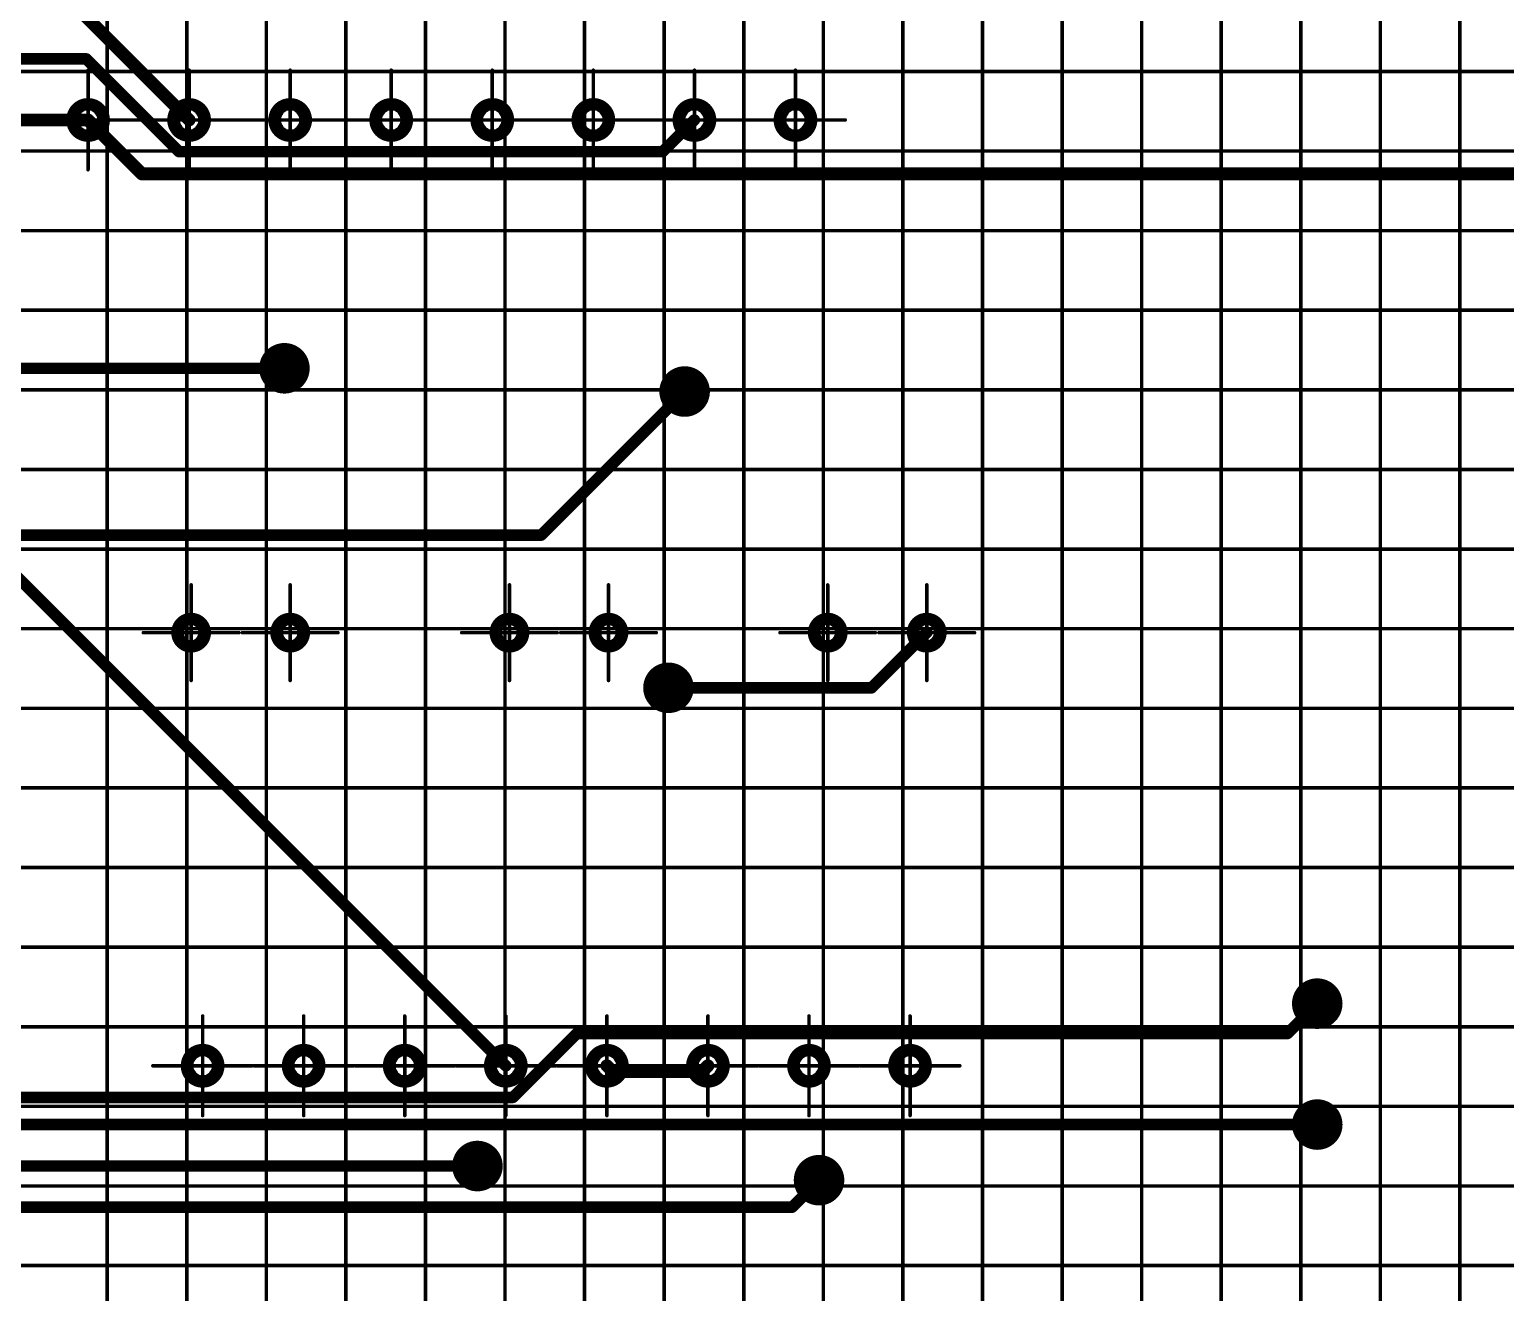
# Model space of a CAD drawing. Header units: millimetres. Extents: x 95 to 923, y 69 to 658.
# Drawn here: x 683.2 to 757.4, y 494.7 to 558.1 of the extents above; entities that cross this region are included whole.
import ezdxf

# ---------------------------------------------------------------- set-up
doc = ezdxf.new("R2010")
doc.units = ezdxf.units.MM
for name, color, linetype in [('Mechanical11', 56, 'Continuous'), ('Mechanical12', 56, 'Continuous'), ('Mechanical7', 56, 'Continuous'), ('Mechanical9', 56, 'Continuous')]:
    doc.layers.add(name, color=color, linetype=linetype)

msp = doc.modelspace()

# ---------------------------------------------------------------- linework, layer by layer
at = {"layer": 'Mechanical11', "color": 7}
for p, q in [((685.711, 553.777), (685.672, 553.582)), ((685.672, 553.582), (686.182, 553.582)), ((685.821, 553.942), (685.711, 553.777)), ((685.987, 554.053), (685.821, 553.942)), ((686.182, 554.092), (685.987, 554.053)), ((686.182, 553.582), (686.182, 554.092)), ((686.377, 554.053), (686.182, 554.092)), ((686.182, 554.092), (686.182, 553.582)), ((686.182, 553.582), (686.692, 553.582)), ((686.542, 553.942), (686.377, 554.053)), ((686.653, 553.777), (686.542, 553.942)), ((686.692, 553.582), (686.653, 553.777)), ((690.791, 553.777), (690.752, 553.582)), ((690.752, 553.582), (691.262, 553.582)), ((690.901, 553.942), (690.791, 553.777)), ((691.067, 554.053), (690.901, 553.942)), ((691.262, 554.092), (691.067, 554.053)), ((691.262, 553.582), (691.262, 554.092)), ((691.457, 554.053), (691.262, 554.092)), ((691.262, 554.092), (691.262, 553.582)), ((691.262, 553.582), (691.772, 553.582)), ((691.622, 553.942), (691.457, 554.053)), ((691.733, 553.777), (691.622, 553.942)), ((691.772, 553.582), (691.733, 553.777)), ((695.871, 553.777), (695.832, 553.582)), ((695.832, 553.582), (696.342, 553.582)), ((695.981, 553.942), (695.871, 553.777)), ((696.147, 554.053), (695.981, 553.942)), ((696.342, 554.092), (696.147, 554.053)), ((696.342, 553.582), (696.342, 554.092)), ((696.537, 554.053), (696.342, 554.092)), ((696.342, 554.092), (696.342, 553.582)), ((696.342, 553.582), (696.852, 553.582)), ((696.702, 553.942), (696.537, 554.053)), ((696.813, 553.777), (696.702, 553.942)), ((696.852, 553.582), (696.813, 553.777)), ((700.951, 553.777), (700.912, 553.582)), ((700.912, 553.582), (701.422, 553.582)), ((701.061, 553.942), (700.951, 553.777)), ((701.227, 554.053), (701.061, 553.942)), ((701.422, 554.092), (701.227, 554.053)), ((701.422, 553.582), (701.422, 554.092)), ((701.617, 554.053), (701.422, 554.092)), ((701.422, 554.092), (701.422, 553.582)), ((701.422, 553.582), (701.932, 553.582)), ((701.782, 553.942), (701.617, 554.053)), ((701.893, 553.777), (701.782, 553.942)), ((701.932, 553.582), (701.893, 553.777)), ((706.031, 553.777), (705.992, 553.582)), ((705.992, 553.582), (706.502, 553.582)), ((706.141, 553.942), (706.031, 553.777)), ((706.307, 554.053), (706.141, 553.942)), ((706.502, 554.092), (706.307, 554.053)), ((706.502, 553.582), (706.502, 554.092)), ((706.697, 554.053), (706.502, 554.092)), ((706.502, 554.092), (706.502, 553.582)), ((706.502, 553.582), (707.012, 553.582)), ((706.862, 553.942), (706.697, 554.053)), ((706.973, 553.777), (706.862, 553.942)), ((707.012, 553.582), (706.973, 553.777)), ((711.111, 553.777), (711.072, 553.582)), ((711.072, 553.582), (711.582, 553.582)), ((711.221, 553.942), (711.111, 553.777)), ((711.387, 554.053), (711.221, 553.942)), ((711.582, 554.092), (711.387, 554.053)), ((711.582, 553.582), (711.582, 554.092)), ((711.777, 554.053), (711.582, 554.092)), ((711.582, 554.092), (711.582, 553.582)), ((711.582, 553.582), (712.092, 553.582)), ((711.942, 553.942), (711.777, 554.053)), ((712.053, 553.777), (711.942, 553.942)), ((712.092, 553.582), (712.053, 553.777)), ((716.191, 553.777), (716.152, 553.582)), ((716.152, 553.582), (716.662, 553.582)), ((716.301, 553.942), (716.191, 553.777)), ((716.467, 554.053), (716.301, 553.942)), ((716.662, 554.092), (716.467, 554.053)), ((716.662, 553.582), (716.662, 554.092)), ((716.857, 554.053), (716.662, 554.092)), ((716.662, 554.092), (716.662, 553.582)), ((716.662, 553.582), (717.172, 553.582)), ((717.022, 553.942), (716.857, 554.053)), ((717.133, 553.777), (717.022, 553.942)), ((717.172, 553.582), (717.133, 553.777)), ((721.271, 553.777), (721.232, 553.582)), ((721.232, 553.582), (721.742, 553.582)), ((721.381, 553.942), (721.271, 553.777)), ((721.547, 554.053), (721.381, 553.942)), ((721.742, 554.092), (721.547, 554.053)), ((721.742, 553.582), (721.742, 554.092)), ((721.937, 554.053), (721.742, 554.092)), ((721.742, 554.092), (721.742, 553.582)), ((721.742, 553.582), (722.252, 553.582)), ((722.102, 553.942), (721.937, 554.053)), ((722.213, 553.777), (722.102, 553.942)), ((722.252, 553.582), (722.213, 553.777)), ((690.987, 527.978), (690.956, 527.822)), ((690.956, 527.822), (691.364, 527.822)), ((691.075, 528.11), (690.987, 527.978)), ((691.207, 528.199), (691.075, 528.11)), ((691.364, 528.23), (691.207, 528.199)), ((691.364, 527.822), (691.364, 528.23)), ((691.52, 528.199), (691.364, 528.23)), ((691.364, 528.23), (691.364, 527.822)), ((691.364, 527.822), (691.364, 527.414)), ((691.771, 527.822), (691.364, 527.822)), ((691.364, 527.822), (691.771, 527.822)), ((691.652, 528.11), (691.52, 528.199)), ((691.52, 527.445), (691.652, 527.533)), ((691.74, 527.978), (691.652, 528.11)), ((691.652, 527.533), (691.74, 527.666)), ((691.771, 527.822), (691.74, 527.978)), ((691.74, 527.666), (691.771, 527.822)), ((695.965, 527.978), (695.934, 527.822)), ((695.934, 527.822), (696.342, 527.822)), ((696.054, 528.11), (695.965, 527.978)), ((696.186, 528.199), (696.054, 528.11)), ((696.342, 528.23), (696.186, 528.199)), ((696.342, 527.822), (696.342, 528.23)), ((696.498, 528.199), (696.342, 528.23)), ((696.342, 528.23), (696.342, 527.822)), ((696.342, 527.822), (696.342, 527.414)), ((696.75, 527.822), (696.342, 527.822)), ((696.342, 527.822), (696.75, 527.822)), ((696.63, 528.11), (696.498, 528.199)), ((696.498, 527.445), (696.63, 527.533)), ((696.719, 527.978), (696.63, 528.11)), ((696.63, 527.533), (696.719, 527.666)), ((696.75, 527.822), (696.719, 527.978)), ((696.719, 527.666), (696.75, 527.822)), ((706.987, 527.978), (706.956, 527.822)), ((706.956, 527.822), (707.364, 527.822)), ((707.075, 528.11), (706.987, 527.978)), ((707.207, 528.199), (707.075, 528.11)), ((707.364, 528.23), (707.207, 528.199)), ((707.364, 527.822), (707.364, 528.23)), ((707.52, 528.199), (707.364, 528.23)), ((707.364, 528.23), (707.364, 527.822)), ((707.364, 527.822), (707.364, 527.414)), ((707.771, 527.822), (707.364, 527.822)), ((707.364, 527.822), (707.771, 527.822)), ((707.652, 528.11), (707.52, 528.199)), ((707.52, 527.445), (707.652, 527.533)), ((707.74, 527.978), (707.652, 528.11)), ((707.652, 527.533), (707.74, 527.666)), ((707.771, 527.822), (707.74, 527.978)), ((707.74, 527.666), (707.771, 527.822)), ((711.965, 527.978), (711.934, 527.822)), ((711.934, 527.822), (712.342, 527.822)), ((712.054, 528.11), (711.965, 527.978)), ((712.186, 528.199), (712.054, 528.11)), ((712.342, 528.23), (712.186, 528.199)), ((712.342, 527.822), (712.342, 528.23)), ((712.498, 528.199), (712.342, 528.23)), ((712.342, 528.23), (712.342, 527.822)), ((712.342, 527.822), (712.342, 527.414)), ((712.75, 527.822), (712.342, 527.822)), ((712.342, 527.822), (712.75, 527.822)), ((712.63, 528.11), (712.498, 528.199)), ((712.498, 527.445), (712.63, 527.533)), ((712.719, 527.978), (712.63, 528.11)), ((712.63, 527.533), (712.719, 527.666)), ((712.75, 527.822), (712.719, 527.978)), ((712.719, 527.666), (712.75, 527.822)), ((722.987, 527.978), (722.956, 527.822)), ((722.956, 527.822), (723.363, 527.822)), ((723.075, 528.11), (722.987, 527.978)), ((723.207, 528.199), (723.075, 528.11)), ((723.363, 528.23), (723.207, 528.199)), ((723.363, 527.822), (723.363, 528.23)), ((723.52, 528.199), (723.363, 528.23)), ((723.363, 528.23), (723.363, 527.822)), ((723.363, 527.822), (723.363, 527.414)), ((723.771, 527.822), (723.363, 527.822)), ((723.363, 527.822), (723.771, 527.822)), ((723.652, 528.11), (723.52, 528.199)), ((723.52, 527.445), (723.652, 527.533)), ((723.74, 527.978), (723.652, 528.11)), ((723.652, 527.533), (723.74, 527.666)), ((723.771, 527.822), (723.74, 527.978)), ((723.74, 527.666), (723.771, 527.822)), ((727.965, 527.978), (727.934, 527.822)), ((727.934, 527.822), (728.342, 527.822)), ((728.054, 528.11), (727.965, 527.978)), ((728.186, 528.199), (728.054, 528.11)), ((728.342, 528.23), (728.186, 528.199)), ((728.342, 527.822), (728.342, 528.23)), ((728.498, 528.199), (728.342, 528.23)), ((728.342, 528.23), (728.342, 527.822)), ((728.342, 527.822), (728.342, 527.414)), ((728.75, 527.822), (728.342, 527.822)), ((728.342, 527.822), (728.75, 527.822)), ((728.63, 528.11), (728.498, 528.199)), ((728.498, 527.445), (728.63, 527.533)), ((728.719, 527.978), (728.63, 528.11)), ((728.63, 527.533), (728.719, 527.666)), ((728.75, 527.822), (728.719, 527.978)), ((728.719, 527.666), (728.75, 527.822)), ((691.364, 527.414), (691.52, 527.445)), ((696.342, 527.414), (696.498, 527.445)), ((707.364, 527.414), (707.52, 527.445)), ((712.342, 527.414), (712.498, 527.445)), ((723.363, 527.414), (723.52, 527.445)), ((728.342, 527.414), (728.498, 527.445)), ((691.471, 506.257), (691.432, 506.062)), ((691.432, 506.062), (691.942, 506.062)), ((691.581, 506.422), (691.471, 506.257)), ((691.747, 506.533), (691.581, 506.422)), ((691.942, 506.572), (691.747, 506.533)), ((691.942, 506.062), (691.942, 506.572)), ((692.137, 506.533), (691.942, 506.572)), ((691.942, 506.572), (691.942, 506.062)), ((691.942, 506.062), (692.452, 506.062)), ((692.302, 506.422), (692.137, 506.533)), ((692.413, 506.257), (692.302, 506.422)), ((692.452, 506.062), (692.413, 506.257)), ((696.551, 506.257), (696.512, 506.062)), ((696.512, 506.062), (697.022, 506.062)), ((696.661, 506.422), (696.551, 506.257)), ((696.827, 506.533), (696.661, 506.422)), ((697.022, 506.572), (696.827, 506.533)), ((697.022, 506.062), (697.022, 506.572)), ((697.217, 506.533), (697.022, 506.572)), ((697.022, 506.572), (697.022, 506.062)), ((697.022, 506.062), (697.532, 506.062)), ((697.382, 506.422), (697.217, 506.533)), ((697.493, 506.257), (697.382, 506.422)), ((697.532, 506.062), (697.493, 506.257)), ((701.631, 506.257), (701.592, 506.062)), ((701.592, 506.062), (702.102, 506.062)), ((701.741, 506.422), (701.631, 506.257)), ((701.907, 506.533), (701.741, 506.422)), ((702.102, 506.572), (701.907, 506.533)), ((702.102, 506.062), (702.102, 506.572)), ((702.297, 506.533), (702.102, 506.572)), ((702.102, 506.572), (702.102, 506.062)), ((702.102, 506.062), (702.612, 506.062)), ((702.462, 506.422), (702.297, 506.533)), ((702.573, 506.257), (702.462, 506.422)), ((702.612, 506.062), (702.573, 506.257)), ((706.711, 506.257), (706.672, 506.062)), ((706.672, 506.062), (707.182, 506.062)), ((706.821, 506.422), (706.711, 506.257)), ((706.987, 506.533), (706.821, 506.422)), ((707.182, 506.572), (706.987, 506.533)), ((707.182, 506.062), (707.182, 506.572)), ((707.377, 506.533), (707.182, 506.572)), ((707.182, 506.572), (707.182, 506.062)), ((707.182, 506.062), (707.692, 506.062)), ((707.542, 506.422), (707.377, 506.533)), ((707.653, 506.257), (707.542, 506.422)), ((707.692, 506.062), (707.653, 506.257)), ((711.791, 506.257), (711.752, 506.062)), ((711.752, 506.062), (712.262, 506.062)), ((711.901, 506.422), (711.791, 506.257)), ((712.067, 506.533), (711.901, 506.422)), ((712.262, 506.572), (712.067, 506.533)), ((712.262, 506.062), (712.262, 506.572)), ((712.457, 506.533), (712.262, 506.572)), ((712.262, 506.572), (712.262, 506.062)), ((712.262, 506.062), (712.772, 506.062)), ((712.622, 506.422), (712.457, 506.533)), ((712.733, 506.257), (712.622, 506.422)), ((712.772, 506.062), (712.733, 506.257)), ((716.871, 506.257), (716.832, 506.062)), ((716.832, 506.062), (717.342, 506.062)), ((716.981, 506.422), (716.871, 506.257)), ((717.147, 506.533), (716.981, 506.422)), ((717.342, 506.572), (717.147, 506.533)), ((717.342, 506.062), (717.342, 506.572)), ((717.537, 506.533), (717.342, 506.572)), ((717.342, 506.572), (717.342, 506.062)), ((717.342, 506.062), (717.852, 506.062)), ((717.702, 506.422), (717.537, 506.533)), ((717.813, 506.257), (717.702, 506.422)), ((717.852, 506.062), (717.813, 506.257)), ((721.951, 506.257), (721.912, 506.062)), ((721.912, 506.062), (722.422, 506.062)), ((722.061, 506.422), (721.951, 506.257)), ((722.227, 506.533), (722.061, 506.422)), ((722.422, 506.572), (722.227, 506.533)), ((722.422, 506.062), (722.422, 506.572)), ((722.617, 506.533), (722.422, 506.572)), ((722.422, 506.572), (722.422, 506.062)), ((722.422, 506.062), (722.932, 506.062)), ((722.782, 506.422), (722.617, 506.533)), ((722.893, 506.257), (722.782, 506.422)), ((722.932, 506.062), (722.893, 506.257)), ((727.031, 506.257), (726.992, 506.062)), ((726.992, 506.062), (727.502, 506.062)), ((727.141, 506.422), (727.031, 506.257)), ((727.307, 506.533), (727.141, 506.422)), ((727.502, 506.572), (727.307, 506.533)), ((727.502, 506.062), (727.502, 506.572)), ((727.697, 506.533), (727.502, 506.572)), ((727.502, 506.572), (727.502, 506.062)), ((727.502, 506.062), (728.012, 506.062)), ((727.862, 506.422), (727.697, 506.533)), ((727.973, 506.257), (727.862, 506.422)), ((728.012, 506.062), (727.973, 506.257))]:
    msp.add_line(p, q, dxfattribs=at)
for points, const_width in [([(696.409, 541.105, 1), (695.698, 541.105, 1)], 0.711), ([(695.52, 541.105, 1), (695.875, 541.105, 1)], 0.356), ([(696.231, 541.105, 1), (696.587, 541.105, 1)], 0.356), ([(716.526, 539.937, 1), (715.814, 539.937, 1)], 0.711), ([(715.637, 539.937, 1), (715.992, 539.937, 1)], 0.356), ([(716.348, 539.937, 1), (716.703, 539.937, 1)], 0.356), ([(715.713, 525.052, 1), (715.002, 525.052, 1)], 0.711), ([(714.824, 525.052, 1), (715.179, 525.052, 1)], 0.356), ([(715.535, 525.052, 1), (715.891, 525.052, 1)], 0.356), ([(748.326, 509.183, 1), (747.615, 509.183, 1)], 0.711), ([(747.437, 509.183, 1), (747.793, 509.183, 1)], 0.356), ([(748.149, 509.183, 1), (748.504, 509.183, 1)], 0.356), ([(748.326, 503.107, 1), (747.615, 503.107, 1)], 0.711), ([(747.437, 503.107, 1), (747.793, 503.107, 1)], 0.356), ([(748.149, 503.107, 1), (748.504, 503.107, 1)], 0.356), ([(706.112, 501.024, 1), (705.4, 501.024, 1)], 0.711), ([(705.223, 501.024, 1), (705.578, 501.024, 1)], 0.356), ([(705.934, 501.024, 1), (706.289, 501.024, 1)], 0.356), ([(723.282, 500.313, 1), (722.571, 500.313, 1)], 0.711), ([(722.393, 500.313, 1), (722.749, 500.313, 1)], 0.356), ([(723.104, 500.313, 1), (723.46, 500.313, 1)], 0.356)]:
    msp.add_lwpolyline(points, format="xyb", close=True, dxfattribs=dict(at, const_width=const_width))
at = {"layer": 'Mechanical12', "color": 7}
for p, q in [((686.182, 553.582), (685.672, 553.582)), ((685.672, 553.582), (685.711, 553.387)), ((686.692, 553.582), (686.182, 553.582)), ((686.182, 553.582), (686.182, 553.072)), ((686.182, 553.072), (686.182, 553.582)), ((686.653, 553.387), (686.692, 553.582)), ((691.262, 553.582), (690.752, 553.582)), ((690.752, 553.582), (690.791, 553.387)), ((691.772, 553.582), (691.262, 553.582)), ((691.262, 553.582), (691.262, 553.072)), ((691.262, 553.072), (691.262, 553.582)), ((691.733, 553.387), (691.772, 553.582)), ((696.342, 553.582), (695.832, 553.582)), ((695.832, 553.582), (695.871, 553.387)), ((696.852, 553.582), (696.342, 553.582)), ((696.342, 553.582), (696.342, 553.072)), ((696.342, 553.072), (696.342, 553.582)), ((696.813, 553.387), (696.852, 553.582)), ((701.422, 553.582), (700.912, 553.582)), ((700.912, 553.582), (700.951, 553.387)), ((701.932, 553.582), (701.422, 553.582)), ((701.422, 553.582), (701.422, 553.072)), ((701.422, 553.072), (701.422, 553.582)), ((701.893, 553.387), (701.932, 553.582)), ((706.502, 553.582), (705.992, 553.582)), ((705.992, 553.582), (706.031, 553.387)), ((707.012, 553.582), (706.502, 553.582)), ((706.502, 553.582), (706.502, 553.072)), ((706.502, 553.072), (706.502, 553.582)), ((706.973, 553.387), (707.012, 553.582)), ((711.582, 553.582), (711.072, 553.582)), ((711.072, 553.582), (711.111, 553.387)), ((712.092, 553.582), (711.582, 553.582)), ((711.582, 553.582), (711.582, 553.072)), ((711.582, 553.072), (711.582, 553.582)), ((712.053, 553.387), (712.092, 553.582)), ((716.662, 553.582), (716.152, 553.582)), ((716.152, 553.582), (716.191, 553.387)), ((717.172, 553.582), (716.662, 553.582)), ((716.662, 553.582), (716.662, 553.072)), ((716.662, 553.072), (716.662, 553.582)), ((717.133, 553.387), (717.172, 553.582)), ((721.742, 553.582), (721.232, 553.582)), ((721.232, 553.582), (721.271, 553.387)), ((722.252, 553.582), (721.742, 553.582)), ((721.742, 553.582), (721.742, 553.072)), ((721.742, 553.072), (721.742, 553.582)), ((722.213, 553.387), (722.252, 553.582)), ((685.711, 553.387), (685.821, 553.221)), ((685.821, 553.221), (685.987, 553.111)), ((685.987, 553.111), (686.182, 553.072)), ((686.182, 553.072), (686.377, 553.111)), ((686.377, 553.111), (686.542, 553.221)), ((686.542, 553.221), (686.653, 553.387)), ((690.791, 553.387), (690.901, 553.221)), ((690.901, 553.221), (691.067, 553.111)), ((691.067, 553.111), (691.262, 553.072)), ((691.262, 553.072), (691.457, 553.111)), ((691.457, 553.111), (691.622, 553.221)), ((691.622, 553.221), (691.733, 553.387)), ((695.871, 553.387), (695.981, 553.221)), ((695.981, 553.221), (696.147, 553.111)), ((696.147, 553.111), (696.342, 553.072)), ((696.342, 553.072), (696.537, 553.111)), ((696.537, 553.111), (696.702, 553.221)), ((696.702, 553.221), (696.813, 553.387)), ((700.951, 553.387), (701.061, 553.221)), ((701.061, 553.221), (701.227, 553.111)), ((701.227, 553.111), (701.422, 553.072)), ((701.422, 553.072), (701.617, 553.111)), ((701.617, 553.111), (701.782, 553.221)), ((701.782, 553.221), (701.893, 553.387)), ((706.031, 553.387), (706.141, 553.221)), ((706.141, 553.221), (706.307, 553.111)), ((706.307, 553.111), (706.502, 553.072)), ((706.502, 553.072), (706.697, 553.111)), ((706.697, 553.111), (706.862, 553.221)), ((706.862, 553.221), (706.973, 553.387)), ((711.111, 553.387), (711.221, 553.221)), ((711.221, 553.221), (711.387, 553.111)), ((711.387, 553.111), (711.582, 553.072)), ((711.582, 553.072), (711.777, 553.111)), ((711.777, 553.111), (711.942, 553.221)), ((711.942, 553.221), (712.053, 553.387)), ((716.191, 553.387), (716.301, 553.221)), ((716.301, 553.221), (716.467, 553.111)), ((716.467, 553.111), (716.662, 553.072)), ((716.662, 553.072), (716.857, 553.111)), ((716.857, 553.111), (717.022, 553.221)), ((717.022, 553.221), (717.133, 553.387)), ((721.271, 553.387), (721.381, 553.221)), ((721.381, 553.221), (721.547, 553.111)), ((721.547, 553.111), (721.742, 553.072)), ((721.742, 553.072), (721.937, 553.111)), ((721.937, 553.111), (722.102, 553.221)), ((722.102, 553.221), (722.213, 553.387)), ((691.364, 527.822), (690.956, 527.822)), ((690.956, 527.822), (690.987, 527.666)), ((690.987, 527.666), (691.075, 527.533)), ((691.075, 527.533), (691.207, 527.445)), ((691.364, 527.414), (691.364, 527.822)), ((696.342, 527.822), (695.934, 527.822)), ((695.934, 527.822), (695.965, 527.666)), ((695.965, 527.666), (696.054, 527.533)), ((696.054, 527.533), (696.186, 527.445)), ((696.342, 527.414), (696.342, 527.822)), ((707.364, 527.822), (706.956, 527.822)), ((706.956, 527.822), (706.987, 527.666)), ((706.987, 527.666), (707.075, 527.533)), ((707.075, 527.533), (707.207, 527.445)), ((707.364, 527.414), (707.364, 527.822)), ((712.342, 527.822), (711.934, 527.822)), ((711.934, 527.822), (711.965, 527.666)), ((711.965, 527.666), (712.054, 527.533)), ((712.054, 527.533), (712.186, 527.445)), ((712.342, 527.414), (712.342, 527.822)), ((723.363, 527.822), (722.956, 527.822)), ((722.956, 527.822), (722.987, 527.666)), ((722.987, 527.666), (723.075, 527.533)), ((723.075, 527.533), (723.207, 527.445)), ((723.363, 527.414), (723.363, 527.822)), ((728.342, 527.822), (727.934, 527.822)), ((727.934, 527.822), (727.965, 527.666)), ((727.965, 527.666), (728.054, 527.533)), ((728.054, 527.533), (728.186, 527.445)), ((728.342, 527.414), (728.342, 527.822)), ((691.207, 527.445), (691.364, 527.414)), ((696.186, 527.445), (696.342, 527.414)), ((707.207, 527.445), (707.364, 527.414)), ((712.186, 527.445), (712.342, 527.414)), ((723.207, 527.445), (723.363, 527.414)), ((728.186, 527.445), (728.342, 527.414)), ((691.942, 506.062), (691.432, 506.062)), ((691.432, 506.062), (691.471, 505.867)), ((692.452, 506.062), (691.942, 506.062)), ((691.942, 506.062), (691.942, 505.552)), ((691.942, 505.552), (691.942, 506.062)), ((692.413, 505.867), (692.452, 506.062)), ((697.022, 506.062), (696.512, 506.062)), ((696.512, 506.062), (696.551, 505.867)), ((697.532, 506.062), (697.022, 506.062)), ((697.022, 506.062), (697.022, 505.552)), ((697.022, 505.552), (697.022, 506.062)), ((697.493, 505.867), (697.532, 506.062)), ((702.102, 506.062), (701.592, 506.062)), ((701.592, 506.062), (701.631, 505.867)), ((702.612, 506.062), (702.102, 506.062)), ((702.102, 506.062), (702.102, 505.552)), ((702.102, 505.552), (702.102, 506.062)), ((702.573, 505.867), (702.612, 506.062)), ((707.182, 506.062), (706.672, 506.062)), ((706.672, 506.062), (706.711, 505.867)), ((707.692, 506.062), (707.182, 506.062)), ((707.182, 506.062), (707.182, 505.552)), ((707.182, 505.552), (707.182, 506.062)), ((707.653, 505.867), (707.692, 506.062)), ((712.262, 506.062), (711.752, 506.062)), ((711.752, 506.062), (711.791, 505.867)), ((712.772, 506.062), (712.262, 506.062)), ((712.262, 506.062), (712.262, 505.552)), ((712.262, 505.552), (712.262, 506.062)), ((712.733, 505.867), (712.772, 506.062)), ((717.342, 506.062), (716.832, 506.062)), ((716.832, 506.062), (716.871, 505.867)), ((717.852, 506.062), (717.342, 506.062)), ((717.342, 506.062), (717.342, 505.552)), ((717.342, 505.552), (717.342, 506.062)), ((717.813, 505.867), (717.852, 506.062)), ((722.422, 506.062), (721.912, 506.062)), ((721.912, 506.062), (721.951, 505.867)), ((722.932, 506.062), (722.422, 506.062)), ((722.422, 506.062), (722.422, 505.552)), ((722.422, 505.552), (722.422, 506.062)), ((722.893, 505.867), (722.932, 506.062)), ((727.502, 506.062), (726.992, 506.062)), ((726.992, 506.062), (727.031, 505.867)), ((728.012, 506.062), (727.502, 506.062)), ((727.502, 506.062), (727.502, 505.552)), ((727.502, 505.552), (727.502, 506.062)), ((727.973, 505.867), (728.012, 506.062)), ((691.471, 505.867), (691.581, 505.701)), ((691.581, 505.701), (691.747, 505.591)), ((691.747, 505.591), (691.942, 505.552)), ((691.942, 505.552), (692.137, 505.591)), ((692.137, 505.591), (692.302, 505.701)), ((692.302, 505.701), (692.413, 505.867)), ((696.551, 505.867), (696.661, 505.701)), ((696.661, 505.701), (696.827, 505.591)), ((696.827, 505.591), (697.022, 505.552)), ((697.022, 505.552), (697.217, 505.591)), ((697.217, 505.591), (697.382, 505.701)), ((697.382, 505.701), (697.493, 505.867)), ((701.631, 505.867), (701.741, 505.701)), ((701.741, 505.701), (701.907, 505.591)), ((701.907, 505.591), (702.102, 505.552)), ((702.102, 505.552), (702.297, 505.591)), ((702.297, 505.591), (702.462, 505.701)), ((702.462, 505.701), (702.573, 505.867)), ((706.711, 505.867), (706.821, 505.701)), ((706.821, 505.701), (706.987, 505.591)), ((706.987, 505.591), (707.182, 505.552)), ((707.182, 505.552), (707.377, 505.591)), ((707.377, 505.591), (707.542, 505.701)), ((707.542, 505.701), (707.653, 505.867)), ((711.791, 505.867), (711.901, 505.701)), ((711.901, 505.701), (712.067, 505.591)), ((712.067, 505.591), (712.262, 505.552)), ((712.262, 505.552), (712.457, 505.591)), ((712.457, 505.591), (712.622, 505.701)), ((712.622, 505.701), (712.733, 505.867)), ((716.871, 505.867), (716.981, 505.701)), ((716.981, 505.701), (717.147, 505.591)), ((717.147, 505.591), (717.342, 505.552)), ((717.342, 505.552), (717.537, 505.591)), ((717.537, 505.591), (717.702, 505.701)), ((717.702, 505.701), (717.813, 505.867)), ((721.951, 505.867), (722.061, 505.701)), ((722.061, 505.701), (722.227, 505.591)), ((722.227, 505.591), (722.422, 505.552)), ((722.422, 505.552), (722.617, 505.591)), ((722.617, 505.591), (722.782, 505.701)), ((722.782, 505.701), (722.893, 505.867)), ((727.031, 505.867), (727.141, 505.701)), ((727.141, 505.701), (727.307, 505.591)), ((727.307, 505.591), (727.502, 505.552)), ((727.502, 505.552), (727.697, 505.591)), ((727.697, 505.591), (727.862, 505.701)), ((727.862, 505.701), (727.973, 505.867))]:
    msp.add_line(p, q, dxfattribs=at)
for points, const_width in [([(683.571, 561.273), (691.262, 553.582)], 0.646), ([(665.472, 556.65), (686.096, 556.65)], 0.58), ([(686.096, 556.65), (690.754, 551.992)], 0.58), ([(673.162, 553.582), (686.182, 553.582)], 0.646), ([(686.182, 553.582), (688.893, 550.871)], 0.646), ([(715.072, 551.992), (716.662, 553.582)], 0.58), ([(690.754, 551.992), (715.072, 551.992)], 0.58), ([(688.893, 550.871), (805.391, 550.871)], 0.646), ([(678.219, 541.105), (696.053, 541.105)], 0.58), ([(708.956, 532.723), (716.17, 539.937)], 0.58), ([(636.465, 532.723), (708.956, 532.723)], 0.58), ([(681.943, 531.301), (707.182, 506.062)], 0.58), ([(725.572, 525.052), (728.342, 527.822)], 0.58), ([(715.357, 525.052), (725.572, 525.052)], 0.58), ([(746.466, 507.679), (747.971, 509.183)], 0.58), ([(707.534, 504.472), (710.741, 507.679)], 0.58), ([(710.741, 507.679), (746.466, 507.679)], 0.58), ([(712.262, 506.062), (712.558, 505.766)], 0.646), ([(712.558, 505.766), (717.046, 505.766)], 0.646), ([(717.046, 505.766), (717.342, 506.062)], 0.646), ([(666.412, 504.472), (707.534, 504.472)], 0.58), ([(662.697, 503.107), (747.971, 503.107)], 0.58), ([(667.402, 501.024), (705.756, 501.024)], 0.58), ([(721.569, 498.956), (722.926, 500.313)], 0.58), ([(668.879, 498.956), (721.569, 498.956)], 0.58)]:
    msp.add_lwpolyline(points, dxfattribs=dict(at, const_width=const_width))
for points, const_width in [([(685.951, 556.65, 1), (686.241, 556.65, 1)], 0.29), ([(685.951, 556.65, 1), (686.241, 556.65, 1)], 0.29), ([(686.982, 553.582, 1), (685.382, 553.582, 1)], 0.6), ([(692.062, 553.582, 1), (690.462, 553.582, 1)], 0.6), ([(697.142, 553.582, 1), (695.542, 553.582, 1)], 0.6), ([(702.222, 553.582, 1), (700.622, 553.582, 1)], 0.6), ([(707.302, 553.582, 1), (705.702, 553.582, 1)], 0.6), ([(712.382, 553.582, 1), (710.782, 553.582, 1)], 0.6), ([(717.462, 553.582, 1), (715.862, 553.582, 1)], 0.6), ([(722.542, 553.582, 1), (720.942, 553.582, 1)], 0.6), ([(685.232, 553.582, 1), (685.532, 553.582, 1)], 0.3), ([(686.02, 553.582, 1), (686.343, 553.582, 1)], 0.323), ([(686.02, 553.582, 1), (686.343, 553.582, 1)], 0.323), ([(686.832, 553.582, 1), (687.132, 553.582, 1)], 0.3), ([(690.312, 553.582, 1), (690.612, 553.582, 1)], 0.3), ([(691.1, 553.582, 1), (691.423, 553.582, 1)], 0.323), ([(691.912, 553.582, 1), (692.212, 553.582, 1)], 0.3), ([(695.392, 553.582, 1), (695.692, 553.582, 1)], 0.3), ([(696.992, 553.582, 1), (697.292, 553.582, 1)], 0.3), ([(700.472, 553.582, 1), (700.772, 553.582, 1)], 0.3), ([(702.072, 553.582, 1), (702.372, 553.582, 1)], 0.3), ([(705.552, 553.582, 1), (705.852, 553.582, 1)], 0.3), ([(707.152, 553.582, 1), (707.452, 553.582, 1)], 0.3), ([(710.632, 553.582, 1), (710.932, 553.582, 1)], 0.3), ([(712.232, 553.582, 1), (712.532, 553.582, 1)], 0.3), ([(715.712, 553.582, 1), (716.012, 553.582, 1)], 0.3), ([(716.517, 553.582, 1), (716.807, 553.582, 1)], 0.29), ([(717.312, 553.582, 1), (717.612, 553.582, 1)], 0.3), ([(720.792, 553.582, 1), (721.092, 553.582, 1)], 0.3), ([(722.392, 553.582, 1), (722.692, 553.582, 1)], 0.3), ([(690.609, 551.992, 1), (690.899, 551.992, 1)], 0.29), ([(690.609, 551.992, 1), (690.899, 551.992, 1)], 0.29), ([(714.927, 551.992, 1), (715.217, 551.992, 1)], 0.29), ([(714.927, 551.992, 1), (715.217, 551.992, 1)], 0.29), ([(688.732, 550.871, 1), (689.055, 550.871, 1)], 0.323), ([(688.732, 550.871, 1), (689.055, 550.871, 1)], 0.323), ([(697.044, 541.105, 1), (695.063, 541.105, 1)], 0.559), ([(694.923, 541.105, 1), (695.202, 541.105, 1)], 0.279), ([(695.908, 541.105, 1), (696.198, 541.105, 1)], 0.29), ([(696.904, 541.105, 1), (697.183, 541.105, 1)], 0.279), ([(717.161, 539.937, 1), (715.179, 539.937, 1)], 0.559), ([(715.04, 539.937, 1), (715.319, 539.937, 1)], 0.279), ([(716.025, 539.937, 1), (716.315, 539.937, 1)], 0.29), ([(717.021, 539.937, 1), (717.3, 539.937, 1)], 0.279), ([(708.811, 532.723, 1), (709.101, 532.723, 1)], 0.29), ([(708.811, 532.723, 1), (709.101, 532.723, 1)], 0.29), ([(692.064, 527.822, 1), (690.664, 527.822, 1)], 0.6), ([(697.042, 527.822, 1), (695.642, 527.822, 1)], 0.6), ([(708.064, 527.822, 1), (706.664, 527.822, 1)], 0.6), ([(713.042, 527.822, 1), (711.642, 527.822, 1)], 0.6), ([(724.063, 527.822, 1), (722.663, 527.822, 1)], 0.6), ([(729.042, 527.822, 1), (727.642, 527.822, 1)], 0.6), ([(690.514, 527.822, 1), (690.814, 527.822, 1)], 0.3), ([(691.914, 527.822, 1), (692.214, 527.822, 1)], 0.3), ([(695.492, 527.822, 1), (695.792, 527.822, 1)], 0.3), ([(696.892, 527.822, 1), (697.192, 527.822, 1)], 0.3), ([(706.514, 527.822, 1), (706.814, 527.822, 1)], 0.3), ([(707.914, 527.822, 1), (708.214, 527.822, 1)], 0.3), ([(711.492, 527.822, 1), (711.792, 527.822, 1)], 0.3), ([(712.892, 527.822, 1), (713.192, 527.822, 1)], 0.3), ([(722.513, 527.822, 1), (722.813, 527.822, 1)], 0.3), ([(723.913, 527.822, 1), (724.213, 527.822, 1)], 0.3), ([(727.492, 527.822, 1), (727.792, 527.822, 1)], 0.3), ([(728.197, 527.822, 1), (728.487, 527.822, 1)], 0.29), ([(728.892, 527.822, 1), (729.192, 527.822, 1)], 0.3), ([(716.348, 525.052, 1), (714.367, 525.052, 1)], 0.559), ([(714.227, 525.052, 1), (714.506, 525.052, 1)], 0.279), ([(715.212, 525.052, 1), (715.502, 525.052, 1)], 0.29), ([(716.208, 525.052, 1), (716.487, 525.052, 1)], 0.279), ([(725.427, 525.052, 1), (725.717, 525.052, 1)], 0.29), ([(725.427, 525.052, 1), (725.717, 525.052, 1)], 0.29), ([(748.961, 509.183, 1), (746.98, 509.183, 1)], 0.559), ([(746.84, 509.183, 1), (747.12, 509.183, 1)], 0.279), ([(747.826, 509.183, 1), (748.116, 509.183, 1)], 0.29), ([(748.822, 509.183, 1), (749.101, 509.183, 1)], 0.279), ([(710.596, 507.679, 1), (710.886, 507.679, 1)], 0.29), ([(710.596, 507.679, 1), (710.886, 507.679, 1)], 0.29), ([(746.321, 507.679, 1), (746.611, 507.679, 1)], 0.29), ([(746.321, 507.679, 1), (746.611, 507.679, 1)], 0.29), ([(692.742, 506.062, 1), (691.142, 506.062, 1)], 0.6), ([(697.822, 506.062, 1), (696.222, 506.062, 1)], 0.6), ([(702.902, 506.062, 1), (701.302, 506.062, 1)], 0.6), ([(707.982, 506.062, 1), (706.382, 506.062, 1)], 0.6), ([(713.062, 506.062, 1), (711.462, 506.062, 1)], 0.6), ([(718.142, 506.062, 1), (716.542, 506.062, 1)], 0.6), ([(723.222, 506.062, 1), (721.622, 506.062, 1)], 0.6), ([(728.302, 506.062, 1), (726.702, 506.062, 1)], 0.6), ([(690.992, 506.062, 1), (691.292, 506.062, 1)], 0.3), ([(692.592, 506.062, 1), (692.892, 506.062, 1)], 0.3), ([(696.072, 506.062, 1), (696.372, 506.062, 1)], 0.3), ([(697.672, 506.062, 1), (697.972, 506.062, 1)], 0.3), ([(701.152, 506.062, 1), (701.452, 506.062, 1)], 0.3), ([(702.752, 506.062, 1), (703.052, 506.062, 1)], 0.3), ([(706.232, 506.062, 1), (706.532, 506.062, 1)], 0.3), ([(707.037, 506.062, 1), (707.327, 506.062, 1)], 0.29), ([(707.832, 506.062, 1), (708.132, 506.062, 1)], 0.3), ([(711.312, 506.062, 1), (711.612, 506.062, 1)], 0.3), ([(712.1, 506.062, 1), (712.423, 506.062, 1)], 0.323), ([(712.397, 505.766, 1), (712.72, 505.766, 1)], 0.323), ([(712.397, 505.766, 1), (712.72, 505.766, 1)], 0.323), ([(712.912, 506.062, 1), (713.212, 506.062, 1)], 0.3), ([(716.392, 506.062, 1), (716.692, 506.062, 1)], 0.3), ([(716.884, 505.766, 1), (717.207, 505.766, 1)], 0.323), ([(716.884, 505.766, 1), (717.207, 505.766, 1)], 0.323), ([(717.18, 506.062, 1), (717.503, 506.062, 1)], 0.323), ([(717.992, 506.062, 1), (718.292, 506.062, 1)], 0.3), ([(721.472, 506.062, 1), (721.772, 506.062, 1)], 0.3), ([(723.072, 506.062, 1), (723.372, 506.062, 1)], 0.3), ([(726.552, 506.062, 1), (726.852, 506.062, 1)], 0.3), ([(728.152, 506.062, 1), (728.452, 506.062, 1)], 0.3), ([(707.389, 504.472, 1), (707.679, 504.472, 1)], 0.29), ([(707.389, 504.472, 1), (707.679, 504.472, 1)], 0.29), ([(748.961, 503.107, 1), (746.98, 503.107, 1)], 0.559), ([(746.84, 503.107, 1), (747.12, 503.107, 1)], 0.279), ([(747.826, 503.107, 1), (748.116, 503.107, 1)], 0.29), ([(748.822, 503.107, 1), (749.101, 503.107, 1)], 0.279), ([(706.747, 501.024, 1), (704.765, 501.024, 1)], 0.559), ([(723.917, 500.313, 1), (721.936, 500.313, 1)], 0.559), ([(704.626, 501.024, 1), (704.905, 501.024, 1)], 0.279), ([(705.611, 501.024, 1), (705.901, 501.024, 1)], 0.29), ([(706.607, 501.024, 1), (706.886, 501.024, 1)], 0.279), ([(721.796, 500.313, 1), (722.075, 500.313, 1)], 0.279), ([(722.781, 500.313, 1), (723.071, 500.313, 1)], 0.29), ([(723.777, 500.313, 1), (724.057, 500.313, 1)], 0.279), ([(721.424, 498.956, 1), (721.714, 498.956, 1)], 0.29), ([(721.424, 498.956, 1), (721.714, 498.956, 1)], 0.29)]:
    msp.add_lwpolyline(points, format="xyb", close=True, dxfattribs=dict(at, const_width=const_width))
at = {"layer": 'Mechanical7', "color": 7, "const_width": 0.18}
for points in [[(686.182, 551.082), (686.182, 556.082)], [(691.262, 551.082), (691.262, 556.082)], [(696.342, 551.082), (696.342, 556.082)], [(701.422, 551.082), (701.422, 556.082)], [(706.502, 551.082), (706.502, 556.082)], [(711.582, 551.082), (711.582, 556.082)], [(716.662, 551.082), (716.662, 556.082)], [(721.742, 551.082), (721.742, 556.082)], [(683.682, 553.582), (688.682, 553.582)], [(688.762, 553.582), (693.762, 553.582)], [(693.842, 553.582), (698.842, 553.582)], [(698.922, 553.582), (703.922, 553.582)], [(704.002, 553.582), (709.002, 553.582)], [(709.082, 553.582), (714.082, 553.582)], [(714.162, 553.582), (719.162, 553.582)], [(719.242, 553.582), (724.242, 553.582)], [(691.364, 525.422), (691.364, 530.222)], [(696.342, 525.422), (696.342, 530.222)], [(707.364, 525.422), (707.364, 530.222)], [(712.342, 525.422), (712.342, 530.222)], [(723.363, 525.422), (723.363, 530.222)], [(728.342, 525.422), (728.342, 530.222)], [(688.964, 527.822), (693.764, 527.822)], [(693.942, 527.822), (698.742, 527.822)], [(704.964, 527.822), (709.764, 527.822)], [(709.942, 527.822), (714.742, 527.822)], [(720.963, 527.822), (725.763, 527.822)], [(725.942, 527.822), (730.742, 527.822)], [(691.942, 503.562), (691.942, 508.562)], [(697.022, 503.562), (697.022, 508.562)], [(702.102, 503.562), (702.102, 508.562)], [(707.182, 503.562), (707.182, 508.562)], [(712.262, 503.562), (712.262, 508.562)], [(717.342, 503.562), (717.342, 508.562)], [(722.422, 503.562), (722.422, 508.562)], [(727.502, 503.562), (727.502, 508.562)], [(689.442, 506.062), (694.442, 506.062)], [(694.522, 506.062), (699.522, 506.062)], [(699.602, 506.062), (704.602, 506.062)], [(704.682, 506.062), (709.682, 506.062)], [(709.762, 506.062), (714.762, 506.062)], [(714.842, 506.062), (719.842, 506.062)], [(719.922, 506.062), (724.922, 506.062)], [(725.002, 506.062), (730.002, 506.062)]]:
    msp.add_lwpolyline(points, dxfattribs=at)
at = {"layer": 'Mechanical7', "color": 7, "const_width": 0.09}
for points in [[(686.137, 556.082, 1), (686.227, 556.082, 1)], [(691.217, 556.082, 1), (691.307, 556.082, 1)], [(696.297, 556.082, 1), (696.387, 556.082, 1)], [(701.377, 556.082, 1), (701.467, 556.082, 1)], [(706.457, 556.082, 1), (706.547, 556.082, 1)], [(711.537, 556.082, 1), (711.627, 556.082, 1)], [(716.617, 556.082, 1), (716.707, 556.082, 1)], [(721.697, 556.082, 1), (721.787, 556.082, 1)], [(683.637, 553.582, 1), (683.727, 553.582, 1)], [(688.637, 553.582, 1), (688.727, 553.582, 1)], [(688.717, 553.582, 1), (688.807, 553.582, 1)], [(693.717, 553.582, 1), (693.807, 553.582, 1)], [(693.797, 553.582, 1), (693.887, 553.582, 1)], [(698.797, 553.582, 1), (698.887, 553.582, 1)], [(698.877, 553.582, 1), (698.967, 553.582, 1)], [(703.877, 553.582, 1), (703.967, 553.582, 1)], [(703.957, 553.582, 1), (704.047, 553.582, 1)], [(708.957, 553.582, 1), (709.047, 553.582, 1)], [(709.037, 553.582, 1), (709.127, 553.582, 1)], [(714.037, 553.582, 1), (714.127, 553.582, 1)], [(714.117, 553.582, 1), (714.207, 553.582, 1)], [(719.117, 553.582, 1), (719.207, 553.582, 1)], [(719.197, 553.582, 1), (719.287, 553.582, 1)], [(724.197, 553.582, 1), (724.287, 553.582, 1)], [(686.137, 551.082, 1), (686.227, 551.082, 1)], [(691.217, 551.082, 1), (691.307, 551.082, 1)], [(696.297, 551.082, 1), (696.387, 551.082, 1)], [(701.377, 551.082, 1), (701.467, 551.082, 1)], [(706.457, 551.082, 1), (706.547, 551.082, 1)], [(711.537, 551.082, 1), (711.627, 551.082, 1)], [(716.617, 551.082, 1), (716.707, 551.082, 1)], [(721.697, 551.082, 1), (721.787, 551.082, 1)], [(691.319, 530.222, 1), (691.409, 530.222, 1)], [(696.297, 530.222, 1), (696.387, 530.222, 1)], [(707.319, 530.222, 1), (707.409, 530.222, 1)], [(712.297, 530.222, 1), (712.387, 530.222, 1)], [(723.318, 530.222, 1), (723.408, 530.222, 1)], [(728.297, 530.222, 1), (728.387, 530.222, 1)], [(688.919, 527.822, 1), (689.009, 527.822, 1)], [(693.719, 527.822, 1), (693.809, 527.822, 1)], [(693.897, 527.822, 1), (693.987, 527.822, 1)], [(698.697, 527.822, 1), (698.787, 527.822, 1)], [(704.919, 527.822, 1), (705.009, 527.822, 1)], [(709.719, 527.822, 1), (709.809, 527.822, 1)], [(709.897, 527.822, 1), (709.987, 527.822, 1)], [(714.697, 527.822, 1), (714.787, 527.822, 1)], [(720.918, 527.822, 1), (721.008, 527.822, 1)], [(725.718, 527.822, 1), (725.808, 527.822, 1)], [(725.897, 527.822, 1), (725.987, 527.822, 1)], [(730.697, 527.822, 1), (730.787, 527.822, 1)], [(691.319, 525.422, 1), (691.409, 525.422, 1)], [(696.297, 525.422, 1), (696.387, 525.422, 1)], [(707.319, 525.422, 1), (707.409, 525.422, 1)], [(712.297, 525.422, 1), (712.387, 525.422, 1)], [(723.318, 525.422, 1), (723.408, 525.422, 1)], [(728.297, 525.422, 1), (728.387, 525.422, 1)], [(691.897, 508.562, 1), (691.987, 508.562, 1)], [(696.977, 508.562, 1), (697.067, 508.562, 1)], [(702.057, 508.562, 1), (702.147, 508.562, 1)], [(707.137, 508.562, 1), (707.227, 508.562, 1)], [(712.217, 508.562, 1), (712.307, 508.562, 1)], [(717.297, 508.562, 1), (717.387, 508.562, 1)], [(722.377, 508.562, 1), (722.467, 508.562, 1)], [(727.457, 508.562, 1), (727.547, 508.562, 1)], [(689.397, 506.062, 1), (689.487, 506.062, 1)], [(694.397, 506.062, 1), (694.487, 506.062, 1)], [(694.477, 506.062, 1), (694.567, 506.062, 1)], [(699.477, 506.062, 1), (699.567, 506.062, 1)], [(699.557, 506.062, 1), (699.647, 506.062, 1)], [(704.557, 506.062, 1), (704.647, 506.062, 1)], [(704.637, 506.062, 1), (704.727, 506.062, 1)], [(709.637, 506.062, 1), (709.727, 506.062, 1)], [(709.717, 506.062, 1), (709.807, 506.062, 1)], [(714.717, 506.062, 1), (714.807, 506.062, 1)], [(714.797, 506.062, 1), (714.887, 506.062, 1)], [(719.797, 506.062, 1), (719.887, 506.062, 1)], [(719.877, 506.062, 1), (719.967, 506.062, 1)], [(724.877, 506.062, 1), (724.967, 506.062, 1)], [(724.957, 506.062, 1), (725.047, 506.062, 1)], [(729.957, 506.062, 1), (730.047, 506.062, 1)], [(691.897, 503.562, 1), (691.987, 503.562, 1)], [(696.977, 503.562, 1), (697.067, 503.562, 1)], [(702.057, 503.562, 1), (702.147, 503.562, 1)], [(707.137, 503.562, 1), (707.227, 503.562, 1)], [(712.217, 503.562, 1), (712.307, 503.562, 1)], [(717.297, 503.562, 1), (717.387, 503.562, 1)], [(722.377, 503.562, 1), (722.467, 503.562, 1)], [(727.457, 503.562, 1), (727.547, 503.562, 1)]]:
    msp.add_lwpolyline(points, format="xyb", close=True, dxfattribs=at)
at = {"layer": 'Mechanical9', "color": 7, "const_width": 0.18}
for points in [[(687.142, 250.822), (687.142, 612.022)], [(691.142, 250.822), (691.142, 612.022)], [(695.142, 250.822), (695.142, 612.022)], [(699.142, 250.822), (699.142, 612.022)], [(703.142, 250.822), (703.142, 612.022)], [(707.142, 250.822), (707.142, 612.022)], [(711.142, 250.822), (711.142, 612.022)], [(715.142, 250.822), (715.142, 612.022)], [(719.142, 250.822), (719.142, 612.022)], [(723.142, 250.822), (723.142, 612.022)], [(727.142, 250.822), (727.142, 612.022)], [(731.142, 250.822), (731.142, 612.022)], [(735.142, 250.822), (735.142, 612.022)], [(739.142, 250.822), (739.142, 612.022)], [(743.142, 250.822), (743.142, 612.022)], [(747.142, 250.822), (747.142, 612.022)], [(751.142, 250.822), (751.142, 612.022)], [(755.142, 250.822), (755.142, 612.022)], [(619.142, 556.022), (861.342, 556.022)], [(619.142, 552.022), (861.342, 552.022)], [(619.142, 548.022), (861.342, 548.022)], [(619.142, 544.022), (861.342, 544.022)], [(619.142, 540.022), (861.342, 540.022)], [(619.142, 536.022), (861.342, 536.022)], [(619.142, 532.022), (861.342, 532.022)], [(619.142, 528.022), (861.342, 528.022)], [(619.142, 524.022), (861.342, 524.022)], [(619.142, 520.022), (861.342, 520.022)], [(619.142, 516.022), (861.342, 516.022)], [(619.142, 512.022), (861.342, 512.022)], [(619.142, 508.022), (861.342, 508.022)], [(619.142, 504.022), (861.342, 504.022)], [(619.142, 500.022), (861.342, 500.022)], [(619.142, 496.022), (861.342, 496.022)]]:
    msp.add_lwpolyline(points, dxfattribs=at)

doc.saveas('drawing.dxf')
